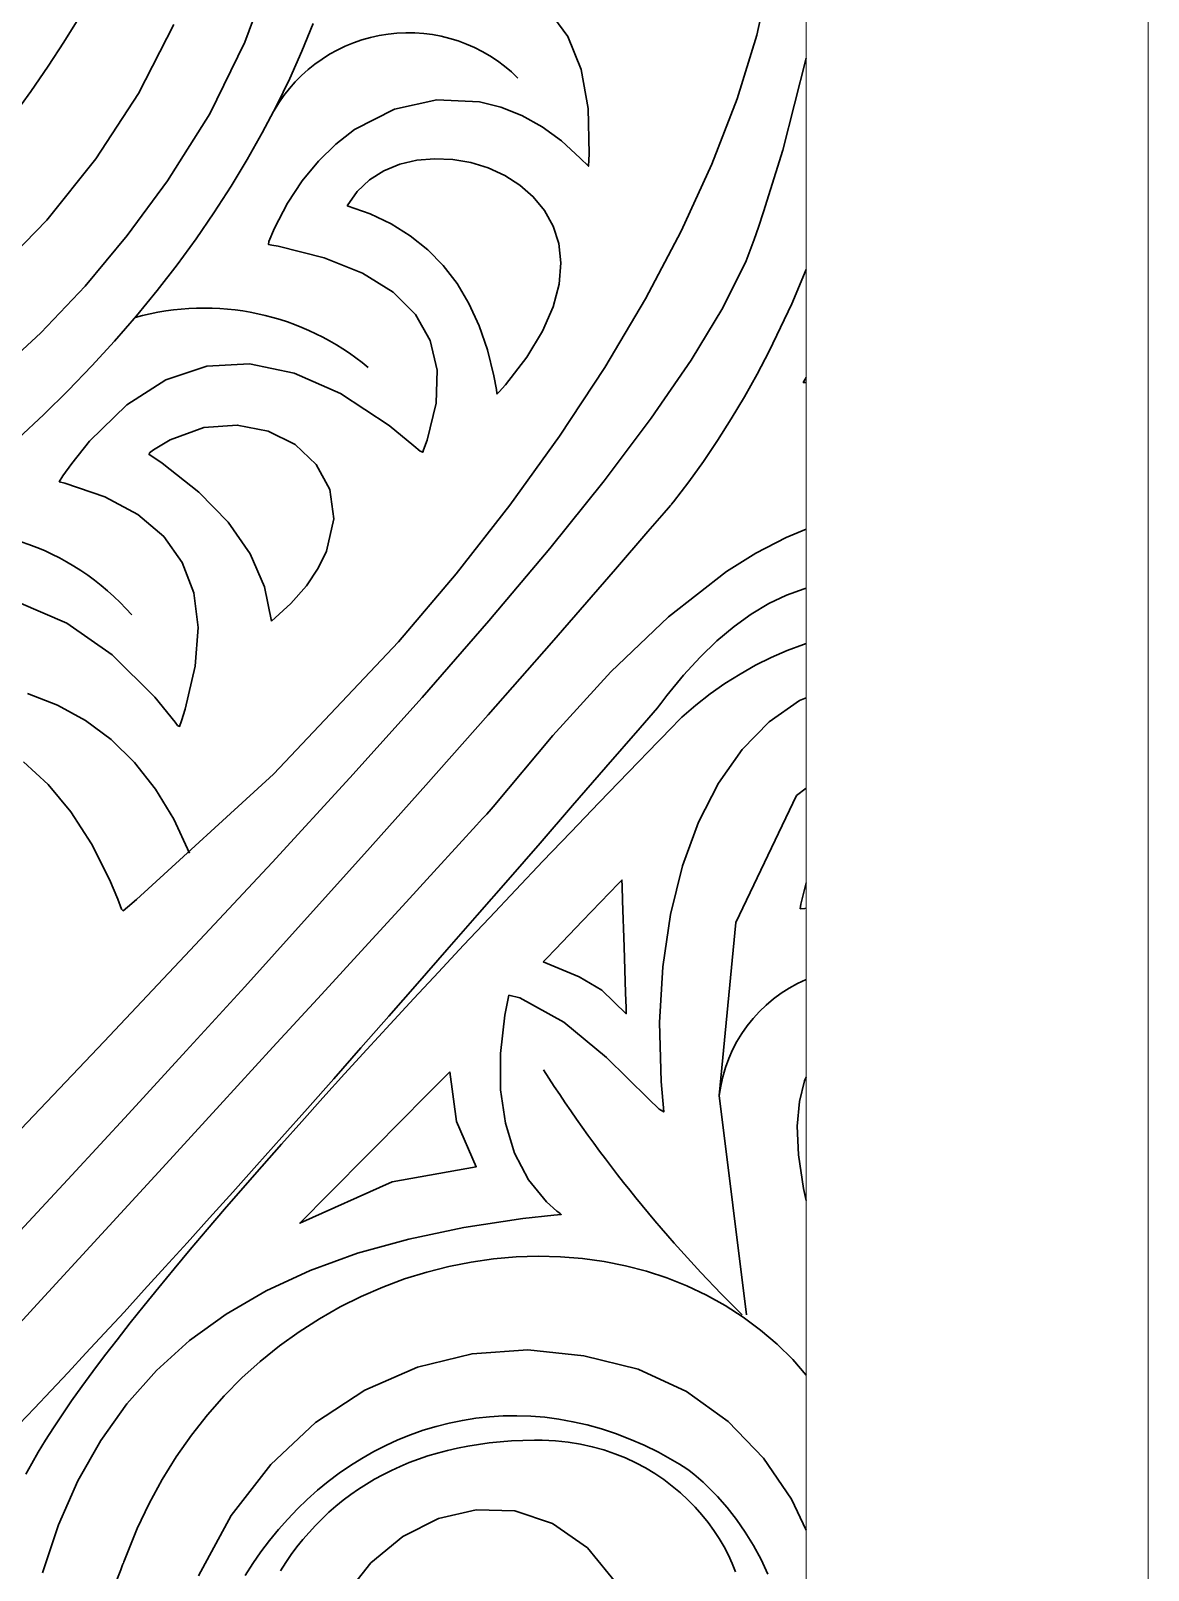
# Model space of a CAD drawing. Header units: inches. Extents: x 249 to 1192, y -18 to 440.
# Drawn here: x 610.4891 to 610.8105, y 237.4474 to 237.8905 of the extents above; entities that cross this region are included whole.
import ezdxf

# ---------------------------------------------------------------- set-up
doc = ezdxf.new("R2010")
doc.units = ezdxf.units.IN
doc.header["$MEASUREMENT"] = 0
doc.layers.add('KACA', color=141, linetype='Continuous', lineweight=30)
doc.layers.add('LANTAI', color=135, linetype='Continuous', lineweight=9)
doc.layers.add('KOLOM', color=5, linetype='Continuous')

# ---------------------------------------------------------------- blocks, each defined once
blk = doc.blocks.new('TAMPAK SAMPING KANAN')
at = {"layer": 'KACA'}
for points in [[(610.63793, 237.89652), (610.64358, 237.88886), (610.64744, 237.8794), (610.64948, 237.86813), (610.64973, 237.85505), (610.64951, 237.8515), (610.64711, 237.85386), (610.64179, 237.85881), (610.63618, 237.8629), (610.63035, 237.86612), (610.62434, 237.8685), (610.61823, 237.87004), (610.60588, 237.87062), (610.59373, 237.86793), (610.58224, 237.86204), (610.57688, 237.85791), (610.57184, 237.85301), (610.56719, 237.84733), (610.56298, 237.84089), (610.55926, 237.8337), (610.55761, 237.82983), (610.55748, 237.829), (610.55841, 237.82883), (610.56023, 237.82848), (610.57353, 237.82511), (610.58456, 237.82072), (610.59332, 237.81529), (610.59981, 237.80883), (610.60404, 237.80134), (610.606, 237.79282), (610.60569, 237.78327), (610.60311, 237.7727), (610.60211, 237.76989), (610.60184, 237.76918), (610.60114, 237.76948), (610.59933, 237.77106), (610.59216, 237.77688), (610.57824, 237.78607), (610.56486, 237.79198), (610.55201, 237.79461), (610.53971, 237.79398), (610.52794, 237.79006), (610.51672, 237.78288), (610.50603, 237.77242), (610.50089, 237.76596), (610.49837, 237.76243), (610.49731, 237.76068), (610.4989, 237.76028), (610.51044, 237.75639), (610.51992, 237.75129), (610.52734, 237.74498), (610.5327, 237.73745), (610.536, 237.72871), (610.53723, 237.71876), (610.5364, 237.70759), (610.53351, 237.69521), (610.53247, 237.69193), (610.5319, 237.69026), (610.53135, 237.6905), (610.53064, 237.69146), (610.5248, 237.69872), (610.51255, 237.71089), (610.4995, 237.71996), (610.48566, 237.7259)], [(610.63793, 237.89652), (610.64358, 237.88886), (610.64744, 237.8794), (610.64948, 237.86813), (610.64973, 237.85505), (610.64951, 237.8515), (610.64711, 237.85386), (610.64179, 237.85881), (610.63618, 237.8629), (610.63035, 237.86612), (610.62434, 237.8685), (610.61823, 237.87004), (610.60588, 237.87062), (610.59373, 237.86793), (610.58224, 237.86204), (610.57688, 237.85791), (610.57184, 237.85301), (610.56719, 237.84733), (610.56298, 237.84089), (610.55926, 237.8337), (610.55761, 237.82983), (610.55748, 237.829), (610.55841, 237.82883), (610.56023, 237.82848), (610.57353, 237.82511), (610.58456, 237.82072), (610.59332, 237.81529), (610.59981, 237.80883), (610.60404, 237.80134), (610.606, 237.79282), (610.60569, 237.78327), (610.60311, 237.7727), (610.60211, 237.76989), (610.60184, 237.76918), (610.60114, 237.76948), (610.59933, 237.77106), (610.59216, 237.77688), (610.57824, 237.78607), (610.56486, 237.79198), (610.55201, 237.79461), (610.53971, 237.79398), (610.52794, 237.79006), (610.51672, 237.78288), (610.50603, 237.77242), (610.50089, 237.76596), (610.49837, 237.76243), (610.49731, 237.76068), (610.4989, 237.76028), (610.51044, 237.75639), (610.51992, 237.75129), (610.52734, 237.74498), (610.5327, 237.73745), (610.536, 237.72871), (610.53723, 237.71876), (610.5364, 237.70759), (610.53351, 237.69521), (610.53247, 237.69193), (610.5319, 237.69026), (610.53135, 237.6905), (610.53064, 237.69146), (610.5248, 237.69872), (610.51255, 237.71089), (610.4995, 237.71996), (610.48566, 237.7259)], [(610.48548, 237.77319), (610.49282, 237.78004), (610.4999, 237.78699), (610.5067, 237.79403), (610.51323, 237.80118), (610.51949, 237.80841), (610.52548, 237.81572), (610.5312, 237.82311), (610.53664, 237.83058), (610.54181, 237.83813), (610.54671, 237.84574), (610.55134, 237.85341), (610.55569, 237.86114), (610.55977, 237.86892), (610.56358, 237.87675), (610.56712, 237.88463), (610.57038, 237.89255)], [(610.48548, 237.77319), (610.49282, 237.78004), (610.4999, 237.78699), (610.5067, 237.79403), (610.51323, 237.80118), (610.51949, 237.80841), (610.52548, 237.81572), (610.5312, 237.82311), (610.53664, 237.83058), (610.54181, 237.83813), (610.54671, 237.84574), (610.55134, 237.85341), (610.55569, 237.86114), (610.55977, 237.86892), (610.56358, 237.87675), (610.56712, 237.88463), (610.57038, 237.89255)], [(610.16993, 237.75529), (610.20026, 237.74378), (610.23153, 237.73512), (610.26344, 237.7295), (610.29569, 237.72712), (610.32795, 237.72815), (610.35993, 237.7328), (610.39131, 237.74126), (610.42179, 237.75372), (610.43659, 237.7615), (610.45105, 237.77036), (610.46513, 237.78032), (610.47879, 237.79139), (610.492, 237.8036), (610.50471, 237.81698), (610.51688, 237.83156), (610.52848, 237.84734), (610.54063, 237.86655), (610.55072, 237.88724), (610.55882, 237.90932)], [(610.53027, 237.89226), (610.52005, 237.8724), (610.50786, 237.85362), (610.49373, 237.83598), (610.47774, 237.81955), (610.45993, 237.8044), (610.44038, 237.79061), (610.41913, 237.77823), (610.39625, 237.76734), (610.3718, 237.75802), (610.34583, 237.75032), (610.3323, 237.74711), (610.31153, 237.74706), (610.2912, 237.74802), (610.27143, 237.74994), (610.23363, 237.75652), (610.19827, 237.76657), (610.16547, 237.77988), (610.13537, 237.79622), (610.10808, 237.81537), (610.08375, 237.8371), (610.06249, 237.86119), (610.04444, 237.88743), (610.02973, 237.91557)], [(610.7018, 237.90687), (610.69792, 237.88919), (610.69231, 237.87089), (610.68506, 237.85209), (610.67624, 237.83287), (610.66594, 237.81335), (610.65423, 237.79362), (610.64119, 237.77379), (610.62691, 237.75395), (610.61146, 237.73421), (610.59492, 237.71466), (610.5589, 237.67656), (610.5195, 237.64047), (610.51694, 237.6383), (610.51565, 237.63722), (610.51523, 237.63767), (610.51413, 237.64059), (610.51178, 237.6462), (610.50655, 237.65653), (610.50065, 237.66565), (610.49413, 237.67353), (610.48703, 237.68012)], [(610.4882, 237.69977), (610.49681, 237.69643), (610.50484, 237.69199), (610.51224, 237.68647), (610.51897, 237.67988), (610.52499, 237.67223), (610.53027, 237.66355), (610.53476, 237.65384)], [(610.16993, 237.75529), (610.20026, 237.74378), (610.23153, 237.73512), (610.26344, 237.7295), (610.29569, 237.72712), (610.32795, 237.72815), (610.35993, 237.7328), (610.39131, 237.74126), (610.42179, 237.75372), (610.43659, 237.7615), (610.45105, 237.77036), (610.46513, 237.78032), (610.47879, 237.79139), (610.492, 237.8036), (610.50471, 237.81698), (610.51688, 237.83156), (610.52848, 237.84734), (610.54063, 237.86655), (610.55072, 237.88724), (610.55882, 237.90932)], [(610.53027, 237.89226), (610.52005, 237.8724), (610.50786, 237.85362), (610.49373, 237.83598), (610.47774, 237.81955), (610.45993, 237.8044), (610.44038, 237.79061), (610.41913, 237.77823), (610.39625, 237.76734), (610.3718, 237.75802), (610.34583, 237.75032), (610.3323, 237.74711), (610.31153, 237.74706), (610.2912, 237.74802), (610.27143, 237.74994), (610.23363, 237.75652), (610.19827, 237.76657), (610.16547, 237.77988), (610.13537, 237.79622), (610.10808, 237.81537), (610.08375, 237.8371), (610.06249, 237.86119), (610.04444, 237.88743), (610.02973, 237.91557)], [(610.7018, 237.90687), (610.69792, 237.88919), (610.69231, 237.87089), (610.68506, 237.85209), (610.67624, 237.83287), (610.66594, 237.81335), (610.65423, 237.79362), (610.64119, 237.77379), (610.62691, 237.75395), (610.61146, 237.73421), (610.59492, 237.71466), (610.5589, 237.67656), (610.5195, 237.64047), (610.51694, 237.6383), (610.51565, 237.63722), (610.51523, 237.63767), (610.51413, 237.64059), (610.51178, 237.6462), (610.50655, 237.65653), (610.50065, 237.66565), (610.49413, 237.67353), (610.48703, 237.68012)], [(610.4882, 237.69977), (610.49681, 237.69643), (610.50484, 237.69199), (610.51224, 237.68647), (610.51897, 237.67988), (610.52499, 237.67223), (610.53027, 237.66355), (610.53476, 237.65384)], [(610.5027, 237.89387), (610.49866, 237.88724), (610.49413, 237.88028), (610.48909, 237.873), (610.48637, 237.86923), (610.48567, 237.86828), (610.48544, 237.86797), (610.48544, 237.868), (610.48543, 237.86813), (610.48539, 237.86863), (610.48517, 237.8706), (610.48358, 237.87797), (610.48078, 237.88447), (610.47679, 237.89013), (610.4716, 237.89493)], [(610.5027, 237.89387), (610.49866, 237.88724), (610.49413, 237.88028), (610.48909, 237.873), (610.48637, 237.86923), (610.48567, 237.86828), (610.48544, 237.86797), (610.48544, 237.868), (610.48543, 237.86813), (610.48539, 237.86863), (610.48517, 237.8706), (610.48358, 237.87797), (610.48078, 237.88447), (610.47679, 237.89013), (610.4716, 237.89493)], [(610.14547, 237.20547), (610.20054, 237.26929), (610.25768, 237.33283), (610.31576, 237.3955), (610.37366, 237.45672), (610.43024, 237.51591), (610.48439, 237.57248), (610.51019, 237.5996), (610.53496, 237.62585), (610.55856, 237.65115), (610.58084, 237.67544), (610.60167, 237.69863), (610.6209, 237.72066), (610.63839, 237.74145), (610.65401, 237.76093), (610.6676, 237.77902), (610.67903, 237.79566), (610.68817, 237.81077), (610.69485, 237.82427), (610.69724, 237.8304), (610.69843, 237.83396), (610.69991, 237.83843), (610.7054, 237.85616), (610.71219, 237.88264)], [(610.14547, 237.20547), (610.20054, 237.26929), (610.25768, 237.33283), (610.31576, 237.3955), (610.37366, 237.45672), (610.43024, 237.51591), (610.48439, 237.57248), (610.51019, 237.5996), (610.53496, 237.62585), (610.55856, 237.65115), (610.58084, 237.67544), (610.60167, 237.69863), (610.6209, 237.72066), (610.63839, 237.74145), (610.65401, 237.76093), (610.6676, 237.77902), (610.67903, 237.79566), (610.68817, 237.81077), (610.69485, 237.82427), (610.69724, 237.8304), (610.69843, 237.83396), (610.69991, 237.83843), (610.7054, 237.85616), (610.71219, 237.88264)], [(610.48482, 237.54376), (610.5009, 237.56108), (610.51723, 237.57878), (610.53381, 237.59687), (610.55066, 237.61537), (610.56777, 237.63428), (610.58514, 237.65362), (610.60278, 237.67341), (610.62069, 237.69365), (610.63887, 237.71436), (610.65733, 237.73556), (610.66665, 237.74634), (610.67135, 237.75178), (610.67252, 237.75315), (610.67311, 237.75383), (610.67337, 237.75414), (610.67344, 237.75423), (610.674, 237.75493), (610.67836, 237.76066), (610.68258, 237.76655), (610.68666, 237.77259), (610.6906, 237.77879), (610.69439, 237.78514), (610.69803, 237.79163), (610.70152, 237.79826), (610.70807, 237.81193), (610.71219, 237.82176)], [(610.48482, 237.54376), (610.5009, 237.56108), (610.51723, 237.57878), (610.53381, 237.59687), (610.55066, 237.61537), (610.56777, 237.63428), (610.58514, 237.65362), (610.60278, 237.67341), (610.62069, 237.69365), (610.63887, 237.71436), (610.65733, 237.73556), (610.66665, 237.74634), (610.67135, 237.75178), (610.67252, 237.75315), (610.67311, 237.75383), (610.67337, 237.75414), (610.67344, 237.75423), (610.674, 237.75493), (610.67836, 237.76066), (610.68258, 237.76655), (610.68666, 237.77259), (610.6906, 237.77879), (610.69439, 237.78514), (610.69803, 237.79163), (610.70152, 237.79826), (610.70807, 237.81193), (610.71219, 237.82176)], [(610.71219, 237.79071), (610.71129, 237.78927), (610.71219, 237.78931)], [(610.71219, 237.79071), (610.71129, 237.78927), (610.71219, 237.78931)], [(610.71219, 237.74704), (610.70637, 237.74467), (610.69772, 237.74019), (610.68922, 237.73487), (610.67252, 237.72186), (610.65597, 237.706), (610.63925, 237.68765), (610.62207, 237.66716), (610.62097, 237.66582), (610.62083, 237.66566), (610.62025, 237.66502), (610.61908, 237.66375), (610.61735, 237.66185), (610.61224, 237.65629), (610.60508, 237.64847), (610.59601, 237.63858), (610.58516, 237.62675), (610.57269, 237.61315), (610.55874, 237.59793), (610.54345, 237.58125), (610.52696, 237.56326), (610.50942, 237.54413), (610.49097, 237.52401), (610.47176, 237.50305)], [(610.71219, 237.74704), (610.70637, 237.74467), (610.69772, 237.74019), (610.68922, 237.73487), (610.67252, 237.72186), (610.65597, 237.706), (610.63925, 237.68765), (610.62207, 237.66716), (610.62097, 237.66582), (610.62083, 237.66566), (610.62025, 237.66502), (610.61908, 237.66375), (610.61735, 237.66185), (610.61224, 237.65629), (610.60508, 237.64847), (610.59601, 237.63858), (610.58516, 237.62675), (610.57269, 237.61315), (610.55874, 237.59793), (610.54345, 237.58125), (610.52696, 237.56326), (610.50942, 237.54413), (610.49097, 237.52401), (610.47176, 237.50305)], [(610.71219, 237.73005), (610.71156, 237.72989), (610.70645, 237.72803), (610.70138, 237.72561), (610.69637, 237.72262), (610.69141, 237.71906), (610.6865, 237.71494), (610.68165, 237.71025), (610.67684, 237.70499), (610.67209, 237.69917), (610.67091, 237.69763), (610.67032, 237.69684), (610.66998, 237.6964), (610.66935, 237.69567), (610.66436, 237.68989), (610.65455, 237.67855), (610.64496, 237.66747), (610.6356, 237.65668), (610.62645, 237.64616), (610.61753, 237.63593), (610.60883, 237.62596), (610.60036, 237.61628), (610.5921, 237.60687), (610.58407, 237.59774), (610.57626, 237.58889), (610.56867, 237.58032), (610.5613, 237.57202), (610.55415, 237.564), (610.54723, 237.55626), (610.54053, 237.5488), (610.53405, 237.54161), (610.52779, 237.5347), (610.52176, 237.52807), (610.51595, 237.52171), (610.51036, 237.51564), (610.50499, 237.50984), (610.49984, 237.50431), (610.49492, 237.49907), (610.49021, 237.4941), (610.48573, 237.48941)], [(610.48773, 237.47508), (610.48937, 237.47814), (610.49123, 237.48138), (610.49331, 237.4848), (610.49561, 237.4884), (610.49813, 237.49218), (610.50086, 237.49614), (610.5038, 237.50028), (610.50696, 237.5046), (610.51033, 237.50909), (610.51392, 237.51376), (610.51771, 237.51861), (610.52172, 237.52363), (610.52593, 237.52883), (610.53036, 237.5342), (610.53499, 237.53974), (610.53982, 237.54546), (610.54487, 237.55135), (610.55011, 237.5574), (610.55556, 237.56363), (610.56121, 237.57003), (610.56707, 237.5766), (610.57312, 237.58334), (610.57937, 237.59025), (610.58582, 237.59732), (610.59247, 237.60456), (610.59932, 237.61196), (610.60636, 237.61953), (610.61359, 237.62727), (610.62102, 237.63516), (610.62864, 237.64323), (610.63645, 237.65145), (610.64445, 237.65984), (610.65265, 237.66838), (610.66103, 237.67709), (610.6696, 237.68596), (610.67395, 237.69045), (610.67505, 237.69158), (610.67559, 237.69215), (610.67584, 237.6924), (610.6759, 237.69245), (610.6764, 237.69291), (610.68044, 237.69639), (610.68457, 237.69963), (610.6888, 237.70262), (610.69313, 237.70536), (610.69756, 237.70786), (610.70208, 237.71012), (610.7067, 237.71213), (610.71141, 237.71389), (610.71219, 237.71414)], [(610.71219, 237.73005), (610.71156, 237.72989), (610.70645, 237.72803), (610.70138, 237.72561), (610.69637, 237.72262), (610.69141, 237.71906), (610.6865, 237.71494), (610.68165, 237.71025), (610.67684, 237.70499), (610.67209, 237.69917), (610.67091, 237.69763), (610.67032, 237.69684), (610.66998, 237.6964), (610.66935, 237.69567), (610.66436, 237.68989), (610.65455, 237.67855), (610.64496, 237.66747), (610.6356, 237.65668), (610.62645, 237.64616), (610.61753, 237.63593), (610.60883, 237.62596), (610.60036, 237.61628), (610.5921, 237.60687), (610.58407, 237.59774), (610.57626, 237.58889), (610.56867, 237.58032), (610.5613, 237.57202), (610.55415, 237.564), (610.54723, 237.55626), (610.54053, 237.5488), (610.53405, 237.54161), (610.52779, 237.5347), (610.52176, 237.52807), (610.51595, 237.52171), (610.51036, 237.51564), (610.50499, 237.50984), (610.49984, 237.50431), (610.49492, 237.49907), (610.49021, 237.4941), (610.48573, 237.48941)], [(610.48773, 237.47508), (610.48937, 237.47814), (610.49123, 237.48138), (610.49331, 237.4848), (610.49561, 237.4884), (610.49813, 237.49218), (610.50086, 237.49614), (610.5038, 237.50028), (610.50696, 237.5046), (610.51033, 237.50909), (610.51392, 237.51376), (610.51771, 237.51861), (610.52172, 237.52363), (610.52593, 237.52883), (610.53036, 237.5342), (610.53499, 237.53974), (610.53982, 237.54546), (610.54487, 237.55135), (610.55011, 237.5574), (610.55556, 237.56363), (610.56121, 237.57003), (610.56707, 237.5766), (610.57312, 237.58334), (610.57937, 237.59025), (610.58582, 237.59732), (610.59247, 237.60456), (610.59932, 237.61196), (610.60636, 237.61953), (610.61359, 237.62727), (610.62102, 237.63516), (610.62864, 237.64323), (610.63645, 237.65145), (610.64445, 237.65984), (610.65265, 237.66838), (610.66103, 237.67709), (610.6696, 237.68596), (610.67395, 237.69045), (610.67505, 237.69158), (610.67559, 237.69215), (610.67584, 237.6924), (610.6759, 237.69245), (610.6764, 237.69291), (610.68044, 237.69639), (610.68457, 237.69963), (610.6888, 237.70262), (610.69313, 237.70536), (610.69756, 237.70786), (610.70208, 237.71012), (610.7067, 237.71213), (610.71141, 237.71389), (610.71219, 237.71414)], [(610.49249, 237.44669), (610.49712, 237.46047), (610.50269, 237.47315), (610.50923, 237.48476), (610.51674, 237.49534), (610.52524, 237.5049), (610.53475, 237.51349), (610.54527, 237.52112), (610.55683, 237.52784), (610.56944, 237.53366), (610.58311, 237.53862), (610.59786, 237.54274), (610.6137, 237.54607), (610.63064, 237.54862), (610.63954, 237.54961), (610.64169, 237.54984), (610.64128, 237.55014), (610.64047, 237.55075), (610.63742, 237.55344), (610.63224, 237.55982), (610.6283, 237.56741), (610.62563, 237.57608), (610.62425, 237.58568), (610.6242, 237.59609), (610.62548, 237.60716), (610.62664, 237.6129), (610.62978, 237.61215), (610.6424, 237.60518), (610.6547, 237.59496), (610.66682, 237.58313), (610.66984, 237.58011), (610.67117, 237.57934), (610.67043, 237.5881), (610.67001, 237.60505), (610.67093, 237.62112), (610.67315, 237.63619), (610.6766, 237.65011), (610.68122, 237.66274), (610.68695, 237.67395), (610.69373, 237.68361), (610.7015, 237.69156), (610.7102, 237.69769), (610.71219, 237.69855)], [(610.49249, 237.44669), (610.49712, 237.46047), (610.50269, 237.47315), (610.50923, 237.48476), (610.51674, 237.49534), (610.52524, 237.5049), (610.53475, 237.51349), (610.54527, 237.52112), (610.55683, 237.52784), (610.56944, 237.53366), (610.58311, 237.53862), (610.59786, 237.54274), (610.6137, 237.54607), (610.63064, 237.54862), (610.63954, 237.54961), (610.64169, 237.54984), (610.64128, 237.55014), (610.64047, 237.55075), (610.63742, 237.55344), (610.63224, 237.55982), (610.6283, 237.56741), (610.62563, 237.57608), (610.62425, 237.58568), (610.6242, 237.59609), (610.62548, 237.60716), (610.62664, 237.6129), (610.62978, 237.61215), (610.6424, 237.60518), (610.6547, 237.59496), (610.66682, 237.58313), (610.66984, 237.58011), (610.67117, 237.57934), (610.67043, 237.5881), (610.67001, 237.60505), (610.67093, 237.62112), (610.67315, 237.63619), (610.6766, 237.65011), (610.68122, 237.66274), (610.68695, 237.67395), (610.69373, 237.68361), (610.7015, 237.69156), (610.7102, 237.69769), (610.71219, 237.69855)], [(610.71219, 237.67255), (610.70936, 237.67035), (610.69193, 237.6338), (610.68716, 237.584), (610.69503, 237.52093)], [(610.71219, 237.67255), (610.70936, 237.67035), (610.69193, 237.6338), (610.68716, 237.584), (610.69503, 237.52093)], [(610.71219, 237.64523), (610.71062, 237.63908), (610.71043, 237.63778), (610.71177, 237.63788), (610.71219, 237.63799)], [(610.71219, 237.64523), (610.71062, 237.63908), (610.71043, 237.63778), (610.71177, 237.63788), (610.71219, 237.63799)], [(610.71219, 237.5893), (610.71169, 237.58826), (610.71019, 237.58232), (610.70959, 237.57525), (610.70998, 237.56695), (610.7114, 237.5573), (610.71219, 237.55381)], [(610.71219, 237.5893), (610.71169, 237.58826), (610.71019, 237.58232), (610.70959, 237.57525), (610.70998, 237.56695), (610.7114, 237.5573), (610.71219, 237.55381)], [(610.71219, 237.50358), (610.70828, 237.50803), (610.70379, 237.51246), (610.69905, 237.51654), (610.69406, 237.52026), (610.68886, 237.52361), (610.68346, 237.52662), (610.67787, 237.52926), (610.67211, 237.53155), (610.66621, 237.53348), (610.66018, 237.53505), (610.65403, 237.53627), (610.64779, 237.53713), (610.64148, 237.53763), (610.6351, 237.53778), (610.62869, 237.53758), (610.62225, 237.53702), (610.61581, 237.5361), (610.60939, 237.53484), (610.60299, 237.53321), (610.59665, 237.53124), (610.59037, 237.52891), (610.58418, 237.52623), (610.57809, 237.52319), (610.57213, 237.51981), (610.5663, 237.51607), (610.56064, 237.51198), (610.55514, 237.50753), (610.54985, 237.50274), (610.54476, 237.4976), (610.53991, 237.4921), (610.5353, 237.48626), (610.53096, 237.48006), (610.5269, 237.47352), (610.52314, 237.46663), (610.51971, 237.45938), (610.51661, 237.45179), (610.51589, 237.44984), (610.51576, 237.44948), (610.51569, 237.44931), (610.51554, 237.44896), (610.51499, 237.44754), (610.5139, 237.44466)], [(610.71219, 237.50358), (610.70828, 237.50803), (610.70379, 237.51246), (610.69905, 237.51654), (610.69406, 237.52026), (610.68886, 237.52361), (610.68346, 237.52662), (610.67787, 237.52926), (610.67211, 237.53155), (610.66621, 237.53348), (610.66018, 237.53505), (610.65403, 237.53627), (610.64779, 237.53713), (610.64148, 237.53763), (610.6351, 237.53778), (610.62869, 237.53758), (610.62225, 237.53702), (610.61581, 237.5361), (610.60939, 237.53484), (610.60299, 237.53321), (610.59665, 237.53124), (610.59037, 237.52891), (610.58418, 237.52623), (610.57809, 237.52319), (610.57213, 237.51981), (610.5663, 237.51607), (610.56064, 237.51198), (610.55514, 237.50753), (610.54985, 237.50274), (610.54476, 237.4976), (610.53991, 237.4921), (610.5353, 237.48626), (610.53096, 237.48006), (610.5269, 237.47352), (610.52314, 237.46663), (610.51971, 237.45938), (610.51661, 237.45179), (610.51589, 237.44984), (610.51576, 237.44948), (610.51569, 237.44931), (610.51554, 237.44896), (610.51499, 237.44754), (610.5139, 237.44466)], [(610.71219, 237.45896), (610.70796, 237.4679), (610.69986, 237.47971), (610.68976, 237.49017), (610.67772, 237.49883), (610.66382, 237.50525), (610.64816, 237.50907), (610.63211, 237.5108), (610.61606, 237.50972), (610.60031, 237.50586), (610.5852, 237.49925), (610.57103, 237.48991), (610.55812, 237.47787), (610.54679, 237.46315), (610.53736, 237.44578)], [(610.71219, 237.45896), (610.70796, 237.4679), (610.69986, 237.47971), (610.68976, 237.49017), (610.67772, 237.49883), (610.66382, 237.50525), (610.64816, 237.50907), (610.63211, 237.5108), (610.61606, 237.50972), (610.60031, 237.50586), (610.5852, 237.49925), (610.57103, 237.48991), (610.55812, 237.47787), (610.54679, 237.46315), (610.53736, 237.44578)], [(610.56092, 237.44728), (610.56245, 237.44963), (610.56403, 237.4519), (610.56568, 237.45411), (610.56739, 237.45625), (610.56917, 237.45831), (610.57101, 237.46031), (610.57291, 237.46223), (610.57487, 237.46408), (610.5769, 237.46585), (610.57899, 237.46755), (610.58114, 237.46918), (610.58336, 237.47073), (610.58564, 237.4722), (610.58798, 237.47359), (610.59039, 237.47491), (610.59286, 237.47615), (610.59539, 237.47731), (610.59799, 237.47839), (610.60064, 237.47938), (610.60336, 237.4803), (610.60615, 237.48113), (610.60899, 237.48188), (610.6119, 237.48255), (610.61487, 237.48313), (610.61791, 237.48363), (610.62101, 237.48404), (610.62417, 237.48437), (610.62739, 237.48461), (610.63067, 237.48476), (610.63402, 237.48482), (610.63444, 237.48482), (610.6348, 237.48482), (610.63528, 237.48482), (610.63624, 237.48481), (610.64001, 237.48462), (610.64366, 237.48424), (610.6472, 237.48368), (610.65062, 237.48293), (610.65393, 237.48202), (610.65711, 237.48094), (610.66018, 237.47972), (610.66312, 237.47835), (610.66594, 237.47685), (610.66863, 237.47523), (610.67121, 237.47349), (610.67365, 237.47164), (610.67597, 237.4697), (610.67816, 237.46767), (610.68021, 237.46556), (610.68214, 237.46338), (610.68394, 237.46113), (610.6856, 237.45884), (610.68712, 237.4565), (610.68852, 237.45413), (610.68977, 237.45173), (610.69089, 237.44932), (610.69186, 237.4469)], [(610.70117, 237.44628), (610.69923, 237.45047), (610.69704, 237.45451), (610.69464, 237.45837), (610.69208, 237.46204), (610.68941, 237.46546), (610.68667, 237.46861), (610.68391, 237.47145), (610.68254, 237.47275), (610.68118, 237.47395), (610.67983, 237.47507), (610.67852, 237.47609), (610.67723, 237.477), (610.67707, 237.47711), (610.67699, 237.47716), (610.67677, 237.4773), (610.67575, 237.47792), (610.67371, 237.47913), (610.66963, 237.48136), (610.66553, 237.48338), (610.66144, 237.48516), (610.65734, 237.48673), (610.65324, 237.48809), (610.64915, 237.48923), (610.64507, 237.49016), (610.641, 237.49089), (610.63695, 237.49142), (610.63293, 237.49175), (610.62893, 237.49189), (610.62496, 237.49183), (610.62102, 237.49159), (610.61713, 237.49116), (610.61327, 237.49055), (610.60946, 237.48977), (610.6057, 237.48881), (610.60199, 237.48768), (610.59833, 237.48638), (610.59474, 237.48493), (610.59122, 237.48331), (610.58776, 237.48154), (610.58437, 237.47961), (610.58106, 237.47753), (610.57783, 237.47531), (610.57468, 237.47295), (610.57163, 237.47045), (610.56866, 237.46781), (610.56579, 237.46504), (610.56302, 237.46214), (610.56035, 237.45912), (610.55778, 237.45598), (610.55533, 237.45272), (610.553, 237.44934), (610.55078, 237.44586)], [(610.56092, 237.44728), (610.56245, 237.44963), (610.56403, 237.4519), (610.56568, 237.45411), (610.56739, 237.45625), (610.56917, 237.45831), (610.57101, 237.46031), (610.57291, 237.46223), (610.57487, 237.46408), (610.5769, 237.46585), (610.57899, 237.46755), (610.58114, 237.46918), (610.58336, 237.47073), (610.58564, 237.4722), (610.58798, 237.47359), (610.59039, 237.47491), (610.59286, 237.47615), (610.59539, 237.47731), (610.59799, 237.47839), (610.60064, 237.47938), (610.60336, 237.4803), (610.60615, 237.48113), (610.60899, 237.48188), (610.6119, 237.48255), (610.61487, 237.48313), (610.61791, 237.48363), (610.62101, 237.48404), (610.62417, 237.48437), (610.62739, 237.48461), (610.63067, 237.48476), (610.63402, 237.48482), (610.63444, 237.48482), (610.6348, 237.48482), (610.63528, 237.48482), (610.63624, 237.48481), (610.64001, 237.48462), (610.64366, 237.48424), (610.6472, 237.48368), (610.65062, 237.48293), (610.65393, 237.48202), (610.65711, 237.48094), (610.66018, 237.47972), (610.66312, 237.47835), (610.66594, 237.47685), (610.66863, 237.47523), (610.67121, 237.47349), (610.67365, 237.47164), (610.67597, 237.4697), (610.67816, 237.46767), (610.68021, 237.46556), (610.68214, 237.46338), (610.68394, 237.46113), (610.6856, 237.45884), (610.68712, 237.4565), (610.68852, 237.45413), (610.68977, 237.45173), (610.69089, 237.44932), (610.69186, 237.4469)], [(610.70117, 237.44628), (610.69923, 237.45047), (610.69704, 237.45451), (610.69464, 237.45837), (610.69208, 237.46204), (610.68941, 237.46546), (610.68667, 237.46861), (610.68391, 237.47145), (610.68254, 237.47275), (610.68118, 237.47395), (610.67983, 237.47507), (610.67852, 237.47609), (610.67723, 237.477), (610.67707, 237.47711), (610.67699, 237.47716), (610.67677, 237.4773), (610.67575, 237.47792), (610.67371, 237.47913), (610.66963, 237.48136), (610.66553, 237.48338), (610.66144, 237.48516), (610.65734, 237.48673), (610.65324, 237.48809), (610.64915, 237.48923), (610.64507, 237.49016), (610.641, 237.49089), (610.63695, 237.49142), (610.63293, 237.49175), (610.62893, 237.49189), (610.62496, 237.49183), (610.62102, 237.49159), (610.61713, 237.49116), (610.61327, 237.49055), (610.60946, 237.48977), (610.6057, 237.48881), (610.60199, 237.48768), (610.59833, 237.48638), (610.59474, 237.48493), (610.59122, 237.48331), (610.58776, 237.48154), (610.58437, 237.47961), (610.58106, 237.47753), (610.57783, 237.47531), (610.57468, 237.47295), (610.57163, 237.47045), (610.56866, 237.46781), (610.56579, 237.46504), (610.56302, 237.46214), (610.56035, 237.45912), (610.55778, 237.45598), (610.55533, 237.45272), (610.553, 237.44934), (610.55078, 237.44586)], [(610.57942, 237.44001), (610.58697, 237.44955), (610.5961, 237.45707), (610.60635, 237.46225), (610.61725, 237.46482), (610.62834, 237.46446), (610.63916, 237.46089), (610.64925, 237.45381), (610.65814, 237.44292)], [(610.57942, 237.44001), (610.58697, 237.44955), (610.5961, 237.45707), (610.60635, 237.46225), (610.61725, 237.46482), (610.62834, 237.46446), (610.63916, 237.46089), (610.64925, 237.45381), (610.65814, 237.44292)]]:
    blk.add_lwpolyline(points, dxfattribs=at)
for points in [[(610.62924, 237.87689, 0.493345), (610.55909, 237.86757)], [(610.62924, 237.87689, 0.493345), (610.55909, 237.86757)], [(610.58618, 237.79356, 0.248001), (610.51909, 237.80793)], [(610.58618, 237.79356, 0.248001), (610.51909, 237.80793)], [(610.51815, 237.72239, 0.273825), (610.44823, 237.74537)], [(610.51815, 237.72239, 0.273825), (610.44823, 237.74537)], [(610.71219, 237.61746, 0.268339), (610.68716, 237.584)], [(610.71219, 237.61746, 0.268339), (610.68716, 237.584)], [(610.63661, 237.59146, 0.056597), (610.69375, 237.52093)], [(610.63661, 237.59146, 0.056597), (610.69375, 237.52093)]]:
    blk.add_lwpolyline(points, format="xyb", dxfattribs=at)
for points in [[(610.58012, 237.8401), (610.58299, 237.84423), (610.58655, 237.84759), (610.59068, 237.8502), (610.59526, 237.85208), (610.60017, 237.85324), (610.60528, 237.85369), (610.61049, 237.85347), (610.61567, 237.85258), (610.62069, 237.85105), (610.62545, 237.84888), (610.62981, 237.84611), (610.63367, 237.84274), (610.6369, 237.8388), (610.63937, 237.83429), (610.64098, 237.82925), (610.6416, 237.82368), (610.64111, 237.81761), (610.63939, 237.81105), (610.63632, 237.80402), (610.63179, 237.79654), (610.62566, 237.78862), (610.62387, 237.78657), (610.6234, 237.78606), (610.62324, 237.78597), (610.6232, 237.78623), (610.62303, 237.78724), (610.6223, 237.79121), (610.62044, 237.7987), (610.61806, 237.80562), (610.61515, 237.81196), (610.61172, 237.81772), (610.60777, 237.8229), (610.60329, 237.82749), (610.59828, 237.83151), (610.59275, 237.83495), (610.5867, 237.83781), (610.58012, 237.8401)], [(610.58012, 237.8401), (610.58299, 237.84423), (610.58655, 237.84759), (610.59068, 237.8502), (610.59526, 237.85208), (610.60017, 237.85324), (610.60528, 237.85369), (610.61049, 237.85347), (610.61567, 237.85258), (610.62069, 237.85105), (610.62545, 237.84888), (610.62981, 237.84611), (610.63367, 237.84274), (610.6369, 237.8388), (610.63937, 237.83429), (610.64098, 237.82925), (610.6416, 237.82368), (610.64111, 237.81761), (610.63939, 237.81105), (610.63632, 237.80402), (610.63179, 237.79654), (610.62566, 237.78862), (610.62387, 237.78657), (610.6234, 237.78606), (610.62324, 237.78597), (610.6232, 237.78623), (610.62303, 237.78724), (610.6223, 237.79121), (610.62044, 237.7987), (610.61806, 237.80562), (610.61515, 237.81196), (610.61172, 237.81772), (610.60777, 237.8229), (610.60329, 237.82749), (610.59828, 237.83151), (610.59275, 237.83495), (610.5867, 237.83781), (610.58012, 237.8401)], [(610.55836, 237.7206), (610.56394, 237.72569), (610.56839, 237.73077), (610.57178, 237.73578), (610.57418, 237.74068), (610.57624, 237.75002), (610.57509, 237.75846), (610.57123, 237.7657), (610.56517, 237.77142), (610.55742, 237.77529), (610.54851, 237.77702), (610.53892, 237.77628), (610.52919, 237.77275), (610.52442, 237.76985), (610.52325, 237.769), (610.52312, 237.76853), (610.52389, 237.76803), (610.52687, 237.76602), (610.53745, 237.75771), (610.54588, 237.74902), (610.55218, 237.73993), (610.55634, 237.73046), (610.55836, 237.7206)], [(610.55836, 237.7206), (610.56394, 237.72569), (610.56839, 237.73077), (610.57178, 237.73578), (610.57418, 237.74068), (610.57624, 237.75002), (610.57509, 237.75846), (610.57123, 237.7657), (610.56517, 237.77142), (610.55742, 237.77529), (610.54851, 237.77702), (610.53892, 237.77628), (610.52919, 237.77275), (610.52442, 237.76985), (610.52325, 237.769), (610.52312, 237.76853), (610.52389, 237.76803), (610.52687, 237.76602), (610.53745, 237.75771), (610.54588, 237.74902), (610.55218, 237.73993), (610.55634, 237.73046), (610.55836, 237.7206)], [(610.63651, 237.62251), (610.64689, 237.61825), (610.65333, 237.61436), (610.6604, 237.6076), (610.66035, 237.60926), (610.6602, 237.61361), (610.65976, 237.62683), (610.65933, 237.64005), (610.65918, 237.6444), (610.65913, 237.64606), (610.65816, 237.64504), (610.65559, 237.64238), (610.64782, 237.63428), (610.64005, 237.62619), (610.63749, 237.62352), (610.63651, 237.62251)], [(610.63651, 237.62251), (610.64689, 237.61825), (610.65333, 237.61436), (610.6604, 237.6076), (610.66035, 237.60926), (610.6602, 237.61361), (610.65976, 237.62683), (610.65933, 237.64005), (610.65918, 237.6444), (610.65913, 237.64606), (610.65816, 237.64504), (610.65559, 237.64238), (610.64782, 237.63428), (610.64005, 237.62619), (610.63749, 237.62352), (610.63651, 237.62251)], [(610.60963, 237.59082), (610.6116, 237.57661), (610.61725, 237.56355), (610.59308, 237.55919), (610.56651, 237.54727), (610.56836, 237.54914), (610.57325, 237.55408), (610.58807, 237.56905), (610.60289, 237.58402), (610.60778, 237.58895), (610.60963, 237.59082)], [(610.60963, 237.59082), (610.6116, 237.57661), (610.61725, 237.56355), (610.59308, 237.55919), (610.56651, 237.54727), (610.56836, 237.54914), (610.57325, 237.55408), (610.58807, 237.56905), (610.60289, 237.58402), (610.60778, 237.58895), (610.60963, 237.59082)]]:
    blk.add_lwpolyline(points, close=True, dxfattribs=at)
at = {"layer": 'LANTAI'}
blk.add_lwpolyline([(610.71219, 239.91756), (610.81054, 239.91756), (610.81054, 237.21112), (610.71219, 237.21112)], close=True, dxfattribs=at)

msp = doc.modelspace()

# ---------------------------------------------------------------- block references
at = {"layer": 'KOLOM'}
msp.add_blockref('TAMPAK SAMPING KANAN', (0, 0), dxfattribs=at)

doc.saveas('drawing.dxf')
